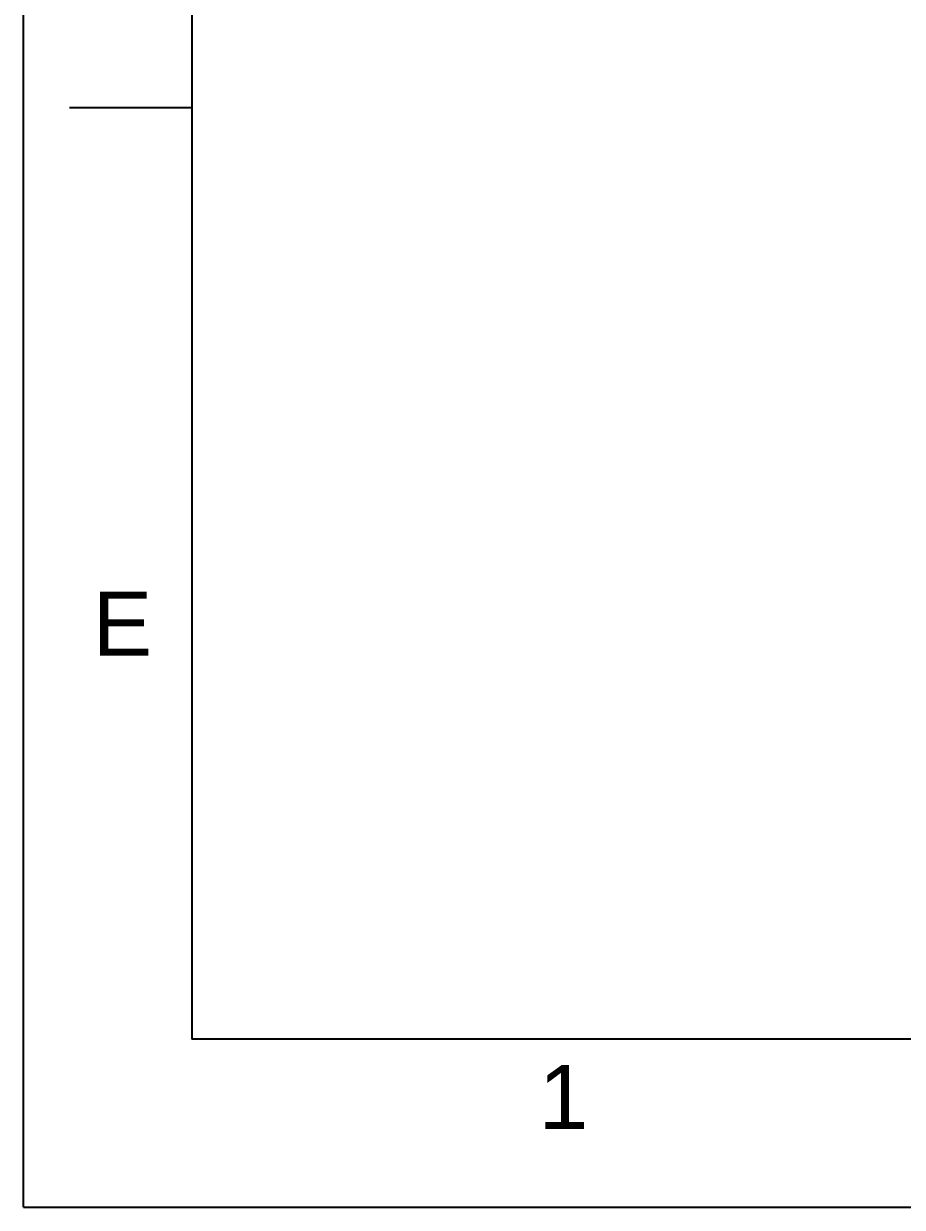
# Model space of a CAD drawing. Header units: millimetres. Extents: x 5401 to 6241, y 1473 to 2067.
# Drawn here: x 5400.7 to 5505.3, y 1472.6 to 1613.4 of the extents above; entities that cross this region are included whole.
import ezdxf

# ---------------------------------------------------------------- set-up
doc = ezdxf.new("R2010")
doc.units = ezdxf.units.MM
doc.layers.add('FORM', color=7, linetype='Continuous')
doc.styles.get("Standard").update_dxf_attribs({"font": 'arial.ttf'})

msp = doc.modelspace()

# ---------------------------------------------------------------- linework, layer by layer
at = {"layer": 'FORM', "color": 7, "linetype": 'Continuous'}
for p, q in [((5400.71, 1472.61), (5400.71, 2066.61)), ((5420.71, 2046.61), (5420.71, 1492.61)), ((5420.71, 1603.41), (5406.18, 1603.41)), ((6220.71, 1492.61), (5420.71, 1492.61)), ((5400.71, 1472.61), (6240.71, 1472.61))]:
    msp.add_line(p, q, dxfattribs=at)

# ---------------------------------------------------------------- texts
at = {"layer": 'FORM', "char_height": 7.62, "attachment_point": 5}
for s, width, insert in [('E', 10, (5412.46, 1542.06)), ('1', 50, (5464.94, 1485.73))]:
    msp.add_mtext_dynamic_manual_height_columns(s, width=width, gutter_width=12.5, heights=[0], dxfattribs=dict(at, insert=insert))

doc.saveas('drawing.dxf')
